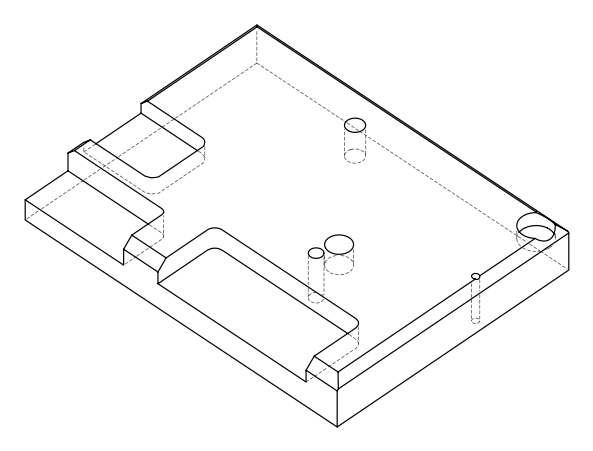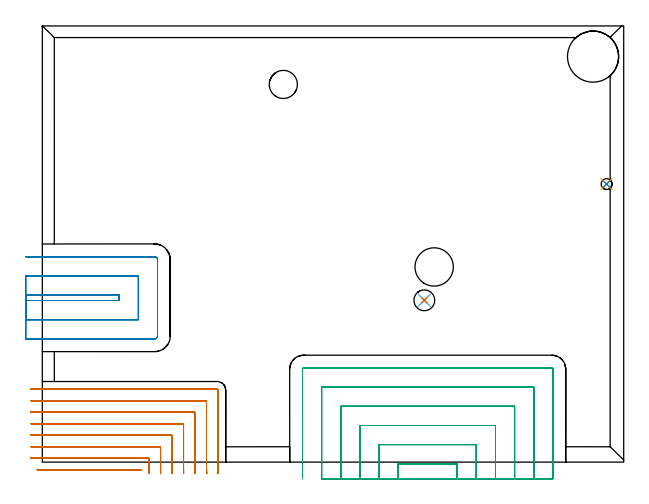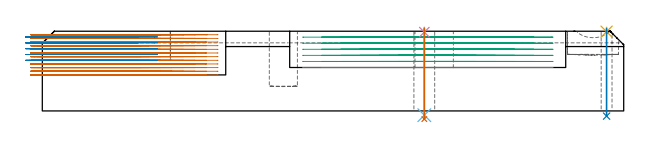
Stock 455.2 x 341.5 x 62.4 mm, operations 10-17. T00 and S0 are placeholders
(PLAN: 17 operations, 9 tool changes, 106.8 min)
(1 INDEXABLE_INSERT_DRILL_BLIND_HOLE_FROM_SOLID | STEP1POCKET | NXT0302_035 | 0.08 min | 23020 mm3)
(2 INDEXABLE_INSERT_DRILL_BLIND_HOLE_FROM_SOLID_1 | STEP1POCKET_1 | UGT0302_009 | 0.12 min | 20196 mm3)
(3 INDEXABLE_INSERT_DRILL_BLIND_HOLE_FROM_SOLID_2 | STEP1POCKET_2 | NXT0302_015 | 0.18 min | 16376 mm3)
(4 AREA_MILL | FG_CHAMFER_SURFACE | UGT0205_001 | 2.2 min | 4547 mm3)
(5 AREA_MILL_1 | FG_CHAMFER_SURFACE_1 | UGT0205_001 | 0.94 min | 1533 mm3)
(6 AREA_MILL_2 | FG_CHAMFER_SURFACE_2 | UGT0205_001 | 10.69 min | 18824 mm3)
(7 AREA_MILL_3 | FG_CHAMFER_SURFACE_3 | UGT0205_001 | 5.52 min | 7789 mm3)
(8 AREA_MILL_4 | FG_CHAMFER_SURFACE_4 | UGT0205_001 | 1.83 min | 3269 mm3)
(9 AREA_MILL_5 | FG_CHAMFER_SURFACE_5 | UGT0205_001 | 14.23 min | 18076 mm3)
(10 MILL_CORNER_NOTCH_RECTANGULAR | CORNER_NOTCH_RECTANGULAR | NXT0201_011 | Follow Part, ap 3, ae 75% | 31.42 min | 308867 mm3)
(11 MILL_SLOT | SLOT_PARTIAL_RECTANGULAR | UGT0201_136 | Follow Part, ap 5, ae 75% | 7.87 min | 190639 mm3)
(12 MILL_SLOT_1 | SLOT_PARTIAL_RECTANGULAR_1 | UGT0201_136 | Follow Part, ap 5, ae 75% | 30.82 min | 511369 mm3)
(13 SPOT_DRILL | STEP1HOLE | NXT0321_9005460120000 | 0.03 min | 22 mm3)
(14 SPOT_DRILL_1 | STEP1HOLE_1 | NXT0321_9005460120000 | 0.03 min | 3 mm3)
(15 DRILL_THROUGH_HOLE_INTO_CENTER | STEP1HOLE | NXT0301_072 | 0.27 min | 4946 mm3)
(16 DRILL_TO_ENLARGE_THROUGH_HOLE | STEP1HOLE | UGT0301_287 | 0.28 min | 8013 mm3)
(17 DRILL_THROUGH_HOLE_INTO_CENTER_1 | STEP1HOLE_1 | UGT0301_480 | 0.28 min | 3516 mm3)
(TOOL NXT0302_035 | Index. Insert Drill 40mm [880-D4000L40-05] | D40 PA176 FL200 Z2)
(TOOL UGT0302_009 | Indexable Insert Drill 30mm | D30 PA180 FL50 Z2)
(TOOL NXT0302_015 | Index. Insert Drill 22mm [880-D2200L25-03] | D22 PA176 FL66 Z2)
(TOOL UGT0205_001 | Chamfer Mill 20 x 3 x 45 deg. | D20 FL50 Z2)
(TOOL NXT0201_011 | ENDMILL 12mm [2P460-1200-NA 1630] | D12 FL38 Z6)
(TOOL UGT0201_136 | Carbide End Mill 20.0 | D20 FL30 Z4)
(TOOL NXT0321_9005460120000 | NC Spot Drill, 142deg, 12mm, Carbide, Uncoated | D12 PA142 FL30 Z2)
(TOOL NXT0301_072 | Carbide Drill 10.1mm [860.1-1010-051A1-MM 2214] | D10.1 PA140 FL71 Z2)
(TOOL UGT0301_287 | Twist Drill 16.3 mm | D16.3 PA118 FL125 Z2)
(TOOL UGT0301_480 | Carbide Drill 8.5 mm | D8.5 PA118 FL75 Z2)
(OP 10 MILL_CORNER_NOTCH_RECTANGULAR)
G17 G21 G94 G90
T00 M6
G54
G17 G0 G90 X77.364 Y-6. S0 M3
G43 Z72.531 H1
Z59.67
G94 G1 X74.364 F250.
G3 X74.038 Y-5.9 R0.6 F500.
G1 X-1.091
X-4.091 F250.
G0 Z72.531
X83.706 Y-8.999
Z59.67
G1 X83.621 Y-6.
G2 X83.6 Y-4.48 R54. F500.
G1 Y2.505
G3 X83.005 Y3.1 R0.6
G1 X-5.636
G2 X-6. Y3.101 R54.
G1 X-9. Y3.121 F250.
G0 Z72.531
X92.727 Y-8.998
Z59.67
G1 X92.626 Y-6.
G2 X92.6 Y-4.48 R45. F500.
G1 Y11.505
G3 X92.005 Y12.1 R0.6
G1 X-5.636
G2 X-6. Y12.101 R45.
G1 X-9. Y12.126 F250.
G0 Z72.531
X101.759 Y-8.997
Z59.67
G1 X101.632 Y-6.
G2 X101.6 Y-4.48 R36. F500.
G1 Y20.505
G3 X101.005 Y21.1 R0.6
G1 X-5.636
G2 X-6. Y21.102 R36.
G1 X-9. Y21.132 F250.
G0 Z72.531
X110.812 Y-8.995
Z59.67
G1 X110.643 Y-6.
G2 X110.6 Y-4.48 R27. F500.
G1 Y29.505
G3 X110.005 Y30.1 R0.6
G1 X-5.636
G2 X-6. Y30.102 R27.
G1 X-9. Y30.143 F250.
G0 Z72.531
X119.918 Y-8.989
Z59.67
G1 X119.664 Y-6.
G2 X119.6 Y-4.48 R18. F500.
G1 Y38.504
G3 X119.004 Y39.1 R0.6
G1 X-5.636
G2 X-6. Y39.104 R18.
G1 X-8.999 Y39.164 F250.
G0 Z72.531
X129.236 Y-8.957
Z59.67
G1 X128.729 Y-6.
G2 X128.6 Y-4.48 R9. F500.
G1 Y47.504
G3 X128.004 Y48.1 R0.6
G1 X-5.636
G2 X-6. Y48.107 R9.
G1 X-8.998 Y48.229 F250.
G0 Z72.531
X137.6 Y-7.48
Z59.67
G1 Y-4.48
Y56.504 F500.
G3 X137.004 Y57.1 R0.6
G1 X-5.636
X-8.636 F250.
G0 Z72.531
X77.336 Y-6.
Z56.809
G1 X74.336
G3 X74.01 Y-5.9 R0.6 F500.
G1 X-1.091
X-4.091 F250.
G0 Z72.531
X83.616 Y-9.
Z56.809
G1 X83.601 Y-6.
X83.6 Y-5.725 F500.
Y2.505
G3 X83.005 Y3.1 R0.6
G1 X-6.
X-9. F250.
G0 Z72.531
X92.619 Y-9.
Z56.809
G1 X92.601 Y-6.
X92.6 Y-5.725 F500.
Y11.505
G3 X92.005 Y12.1 R0.6
G1 X-6.
X-9. F250.
G0 Z72.531
X101.624 Y-9.
Z56.809
G1 X101.601 Y-6.
G2 X101.6 Y-5.725 R36. F500.
G1 Y20.505
G3 X101.005 Y21.1 R0.6
G1 X-6.
X-9. F250.
G0 Z72.531
X110.632 Y-9.
Z56.809
G1 X110.601 Y-6.
G2 X110.6 Y-5.725 R27. F500.
G1 Y29.505
G3 X110.005 Y30.1 R0.6
G1 X-6.
X-9. F250.
G0 Z72.531
X119.648 Y-9.
Z56.809
G1 X119.602 Y-6.
G2 X119.6 Y-5.725 R18. F500.
G1 Y38.504
G3 X119.004 Y39.1 R0.6
G1 X-6.
X-9. F250.
G0 Z72.531
X128.696 Y-8.999
Z56.809
G1 X128.604 Y-6.
G2 X128.6 Y-5.725 R9. F500.
G1 Y47.504
G3 X128.004 Y48.1 R0.6
G1 X-6.
X-9. F250.
G0 Z72.531
X137.6 Y-8.725
Z56.809
G1 Y-5.725
Y56.504 F500.
G3 X137.004 Y57.1 R0.6
G1 X-6.
X-9. F250.
G0 Z72.531
X77.334 Y-6.
Z53.948
G1 X74.334
G3 X74.008 Y-5.9 R0.6 F500.
G1 X-1.091
X-4.091 F250.
G0 Z72.531
X83.6 Y-9.
Z53.948
G1 Y-6.
Y2.505 F500.
G3 X83.005 Y3.1 R0.6
G1 X-6.
X-9. F250.
G0 Z72.531
X92.6 Y-9.
Z53.948
G1 Y-6.
Y11.505 F500.
G3 X92.005 Y12.1 R0.6
G1 X-6.
X-9. F250.
G0 Z72.531
X101.6 Y-9.
Z53.948
G1 Y-6.
Y20.505 F500.
G3 X101.005 Y21.1 R0.6
G1 X-6.
X-9. F250.
G0 Z72.531
X110.6 Y-9.
Z53.948
G1 Y-6.
Y29.505 F500.
G3 X110.005 Y30.1 R0.6
G1 X-6.
X-9. F250.
G0 Z72.531
X119.6 Y-9.
Z53.948
G1 Y-6.
Y38.504 F500.
G3 X119.004 Y39.1 R0.6
G1 X-6.
X-9. F250.
G0 Z72.531
X128.6 Y-9.
Z53.948
G1 Y-6.
Y47.504 F500.
G3 X128.004 Y48.1 R0.6
G1 X-6.
X-9. F250.
G0 Z72.531
X137.6 Y-9.
Z53.948
G1 Y-6.
Y56.504 F500.
G3 X137.004 Y57.1 R0.6
G1 X-6.
X-9. F250.
G0 Z72.531
X77.334 Y-6.
Z51.087
G1 X74.334
G3 X74.008 Y-5.9 R0.6 F500.
G1 X-1.091
X-4.091 F250.
G0 Z72.531
X83.6 Y-9.
Z51.087
G1 Y-6.
Y2.505 F500.
G3 X83.005 Y3.1 R0.6
G1 X-6.
X-9. F250.
G0 Z72.531
X92.6 Y-9.
Z51.087
G1 Y-6.
Y11.505 F500.
G3 X92.005 Y12.1 R0.6
G1 X-6.
X-9. F250.
G0 Z72.531
X101.6 Y-9.
Z51.087
G1 Y-6.
Y20.505 F500.
G3 X101.005 Y21.1 R0.6
G1 X-6.
X-9. F250.
G0 Z72.531
X110.6 Y-9.
Z51.087
G1 Y-6.
Y29.505 F500.
G3 X110.005 Y30.1 R0.6
G1 X-6.
X-9. F250.
G0 Z72.531
X119.6 Y-9.
Z51.087
G1 Y-6.
Y38.504 F500.
G3 X119.004 Y39.1 R0.6
G1 X-6.
X-9. F250.
G0 Z72.531
X128.6 Y-9.
Z51.087
G1 Y-6.
Y47.504 F500.
G3 X128.004 Y48.1 R0.6
G1 X-6.
X-9. F250.
G0 Z72.531
X137.6 Y-9.
Z51.087
G1 Y-6.
Y56.504 F500.
G3 X137.004 Y57.1 R0.6
G1 X-6.
X-9. F250.
G0 Z72.531
X77.334 Y-6.
Z48.226
G1 X74.334
G3 X74.008 Y-5.9 R0.6 F500.
G1 X-1.091
X-4.091 F250.
G0 Z72.531
X83.6 Y-9.
Z48.226
G1 Y-6.
Y2.505 F500.
G3 X83.005 Y3.1 R0.6
G1 X-6.
X-9. F250.
G0 Z72.531
X92.6 Y-9.
Z48.226
G1 Y-6.
Y11.505 F500.
G3 X92.005 Y12.1 R0.6
G1 X-6.
X-9. F250.
G0 Z72.531
X101.6 Y-9.
Z48.226
G1 Y-6.
Y20.505 F500.
G3 X101.005 Y21.1 R0.6
G1 X-6.
X-9. F250.
G0 Z72.531
X110.6 Y-9.
Z48.226
G1 Y-6.
Y29.505 F500.
G3 X110.005 Y30.1 R0.6
G1 X-6.
X-9. F250.
G0 Z72.531
X119.6 Y-9.
Z48.226
G1 Y-6.
Y38.504 F500.
G3 X119.004 Y39.1 R0.6
G1 X-6.
X-9. F250.
G0 Z72.531
X128.6 Y-9.
Z48.226
G1 Y-6.
Y47.504 F500.
G3 X128.004 Y48.1 R0.6
G1 X-6.
X-9. F250.
G0 Z72.531
X137.6 Y-9.
Z48.226
G1 Y-6.
Y56.504 F500.
G3 X137.004 Y57.1 R0.6
G1 X-6.
X-9. F250.
G0 Z72.531
X77.334 Y-6.
Z45.365
G1 X74.334
G3 X74.008 Y-5.9 R0.6 F500.
G1 X-1.091
X-4.091 F250.
G0 Z72.531
X83.6 Y-9.
Z45.365
G1 Y-6.
Y2.505 F500.
G3 X83.005 Y3.1 R0.6
G1 X-6.
X-9. F250.
G0 Z72.531
X92.6 Y-9.
Z45.365
G1 Y-6.
Y11.505 F500.
G3 X92.005 Y12.1 R0.6
G1 X-6.
X-9. F250.
G0 Z72.531
X101.6 Y-9.
Z45.365
G1 Y-6.
Y20.505 F500.
G3 X101.005 Y21.1 R0.6
G1 X-6.
X-9. F250.
G0 Z72.531
X110.6 Y-9.
Z45.365
G1 Y-6.
Y29.505 F500.
G3 X110.005 Y30.1 R0.6
G1 X-6.
X-9. F250.
G0 Z72.531
X119.6 Y-9.
Z45.365
G1 Y-6.
Y38.504 F500.
G3 X119.004 Y39.1 R0.6
G1 X-6.
X-9. F250.
G0 Z72.531
X128.6 Y-9.
Z45.365
G1 Y-6.
Y47.504 F500.
G3 X128.004 Y48.1 R0.6
G1 X-6.
X-9. F250.
G0 Z72.531
X137.6 Y-9.
Z45.365
G1 Y-6.
Y56.504 F500.
G3 X137.004 Y57.1 R0.6
G1 X-6.
X-9. F250.
G0 Z72.531
X77.334 Y-6.
Z42.504
G1 X74.334
G3 X74.008 Y-5.9 R0.6 F500.
G1 X-1.091
X-4.091 F250.
G0 Z72.531
X83.6 Y-9.
Z42.504
G1 Y-6.
Y2.505 F500.
G3 X83.005 Y3.1 R0.6
G1 X-6.
X-9. F250.
G0 Z72.531
X92.6 Y-9.
Z42.504
G1 Y-6.
Y11.505 F500.
G3 X92.005 Y12.1 R0.6
G1 X-6.
X-9. F250.
G0 Z72.531
X101.6 Y-9.
Z42.504
G1 Y-6.
Y20.505 F500.
G3 X101.005 Y21.1 R0.6
G1 X-6.
X-9. F250.
G0 Z72.531
X110.6 Y-9.
Z42.504
G1 Y-6.
Y29.505 F500.
G3 X110.005 Y30.1 R0.6
G1 X-6.
X-9. F250.
G0 Z72.531
X119.6 Y-9.
Z42.504
G1 Y-6.
Y38.504 F500.
G3 X119.004 Y39.1 R0.6
G1 X-6.
X-9. F250.
G0 Z72.531
X128.6 Y-9.
Z42.504
G1 Y-6.
Y47.504 F500.
G3 X128.004 Y48.1 R0.6
G1 X-6.
X-9. F250.
G0 Z72.531
X137.6 Y-9.
Z42.504
G1 Y-6.
Y56.504 F500.
G3 X137.004 Y57.1 R0.6
G1 X-6.
X-9. F250.
G0 Z72.531
X77.334 Y-6.
Z39.644
G1 X74.334
G3 X74.008 Y-5.9 R0.6 F500.
G1 X-1.091
X-4.091 F250.
G0 Z72.531
X83.6 Y-9.
Z39.644
G1 Y-6.
Y2.505 F500.
G3 X83.005 Y3.1 R0.6
G1 X-6.
X-9. F250.
G0 Z72.531
X92.6 Y-9.
Z39.644
G1 Y-6.
Y11.505 F500.
G3 X92.005 Y12.1 R0.6
G1 X-6.
X-9. F250.
G0 Z72.531
X101.6 Y-9.
Z39.644
G1 Y-6.
Y20.505 F500.
G3 X101.005 Y21.1 R0.6
G1 X-6.
X-9. F250.
G0 Z72.531
X110.6 Y-9.
Z39.644
G1 Y-6.
Y29.505 F500.
G3 X110.005 Y30.1 R0.6
G1 X-6.
X-9. F250.
G0 Z72.531
X119.6 Y-9.
Z39.644
G1 Y-6.
Y38.504 F500.
G3 X119.004 Y39.1 R0.6
G1 X-6.
X-9. F250.
G0 Z72.531
X128.6 Y-9.
Z39.644
G1 Y-6.
Y47.504 F500.
G3 X128.004 Y48.1 R0.6
G1 X-6.
X-9. F250.
G0 Z72.531
X137.6 Y-9.
Z39.644
G1 Y-6.
Y56.504 F500.
G3 X137.004 Y57.1 R0.6
G1 X-6.
X-9. F250.
G0 Z72.531
X77.334 Y-6.
Z36.783
G1 X74.334
G3 X74.008 Y-5.9 R0.6 F500.
G1 X-1.091
X-4.091 F250.
G0 Z72.531
X83.6 Y-9.
Z36.783
G1 Y-6.
Y2.505 F500.
G3 X83.005 Y3.1 R0.6
G1 X-6.
X-9. F250.
G0 Z72.531
X92.6 Y-9.
Z36.783
G1 Y-6.
Y11.505 F500.
G3 X92.005 Y12.1 R0.6
G1 X-6.
X-9. F250.
G0 Z72.531
X101.6 Y-9.
Z36.783
G1 Y-6.
Y20.505 F500.
G3 X101.005 Y21.1 R0.6
G1 X-6.
X-9. F250.
G0 Z72.531
X110.6 Y-9.
Z36.783
G1 Y-6.
Y29.505 F500.
G3 X110.005 Y30.1 R0.6
G1 X-6.
X-9. F250.
G0 Z72.531
X119.6 Y-9.
Z36.783
G1 Y-6.
Y38.504 F500.
G3 X119.004 Y39.1 R0.6
G1 X-6.
X-9. F250.
G0 Z72.531
X128.6 Y-9.
Z36.783
G1 Y-6.
Y47.504 F500.
G3 X128.004 Y48.1 R0.6
G1 X-6.
X-9. F250.
G0 Z72.531
X137.6 Y-9.
Z36.783
G1 Y-6.
Y56.504 F500.
G3 X137.004 Y57.1 R0.6
G1 X-6.
X-9. F250.
G0 Z72.531
X77.334 Y-6.
Z33.922
G1 X74.334
G3 X74.008 Y-5.9 R0.6 F500.
G1 X-1.091
X-4.091 F250.
G0 Z72.531
X83.6 Y-9.
Z33.922
G1 Y-6.
Y2.505 F500.
G3 X83.005 Y3.1 R0.6
G1 X-6.
X-9. F250.
G0 Z72.531
X92.6 Y-9.
Z33.922
G1 Y-6.
Y11.505 F500.
G3 X92.005 Y12.1 R0.6
G1 X-6.
X-9. F250.
G0 Z72.531
X101.6 Y-9.
Z33.922
G1 Y-6.
Y20.505 F500.
G3 X101.005 Y21.1 R0.6
G1 X-6.
X-9. F250.
G0 Z72.531
X110.6 Y-9.
Z33.922
G1 Y-6.
Y29.505 F500.
G3 X110.005 Y30.1 R0.6
G1 X-6.
X-9. F250.
G0 Z72.531
X119.6 Y-9.
Z33.922
G1 Y-6.
Y38.504 F500.
G3 X119.004 Y39.1 R0.6
G1 X-6.
X-9. F250.
G0 Z72.531
X128.6 Y-9.
Z33.922
G1 Y-6.
Y47.504 F500.
G3 X128.004 Y48.1 R0.6
G1 X-6.
X-9. F250.
G0 Z72.531
X137.6 Y-9.
Z33.922
G1 Y-6.
Y56.504 F500.
G3 X137.004 Y57.1 R0.6
G1 X-6.
X-9. F250.
G0 Z72.531
X77.334 Y-6.
Z31.061
G1 X74.334
G3 X74.008 Y-5.9 R0.6 F500.
G1 X-1.091
X-4.091 F250.
G0 Z72.531
X83.6 Y-9.
Z31.061
G1 Y-6.
Y2.505 F500.
G3 X83.005 Y3.1 R0.6
G1 X-6.
X-9. F250.
G0 Z72.531
X92.6 Y-9.
Z31.061
G1 Y-6.
Y11.505 F500.
G3 X92.005 Y12.1 R0.6
G1 X-6.
X-9. F250.
G0 Z72.531
X101.6 Y-9.
Z31.061
G1 Y-6.
Y20.505 F500.
G3 X101.005 Y21.1 R0.6
G1 X-6.
X-9. F250.
G0 Z72.531
X110.6 Y-9.
Z31.061
G1 Y-6.
Y29.505 F500.
G3 X110.005 Y30.1 R0.6
G1 X-6.
X-9. F250.
G0 Z72.531
X119.6 Y-9.
Z31.061
G1 Y-6.
Y38.504 F500.
G3 X119.004 Y39.1 R0.6
G1 X-6.
X-9. F250.
G0 Z72.531
X128.6 Y-9.
Z31.061
G1 Y-6.
Y47.504 F500.
G3 X128.004 Y48.1 R0.6
G1 X-6.
X-9. F250.
G0 Z72.531
X137.6 Y-9.
Z31.061
G1 Y-6.
Y56.504 F500.
G3 X137.004 Y57.1 R0.6
G1 X-6.
X-9. F250.
G0 Z72.531
X77.334 Y-6.
Z28.2
G1 X74.334
G3 X74.008 Y-5.9 R0.6 F500.
G1 X-1.091
X-4.091 F250.
G0 Z72.531
X83.6 Y-9.
Z28.2
G1 Y-6.
Y2.505 F500.
G3 X83.005 Y3.1 R0.6
G1 X-6.
X-9. F250.
G0 Z72.531
X92.6 Y-9.
Z28.2
G1 Y-6.
Y11.505 F500.
G3 X92.005 Y12.1 R0.6
G1 X-6.
X-9. F250.
G0 Z72.531
X101.6 Y-9.
Z28.2
G1 Y-6.
Y20.505 F500.
G3 X101.005 Y21.1 R0.6
G1 X-6.
X-9. F250.
G0 Z72.531
X110.6 Y-9.
Z28.2
G1 Y-6.
Y29.505 F500.
G3 X110.005 Y30.1 R0.6
G1 X-6.
X-9. F250.
G0 Z72.531
X119.6 Y-9.
Z28.2
G1 Y-6.
Y38.504 F500.
G3 X119.004 Y39.1 R0.6
G1 X-6.
X-9. F250.
G0 Z72.531
X128.6 Y-9.
Z28.2
G1 Y-6.
Y47.504 F500.
G3 X128.004 Y48.1 R0.6
G1 X-6.
X-9. F250.
G0 Z72.531
X137.6 Y-9.
Z28.2
G1 Y-6.
Y56.504 F500.
G3 X137.004 Y57.1 R0.6
G1 X-6.
X-9. F250.
G0 Z72.531
M5
M2
(OP 11 MILL_SLOT)
G17 G21 G94 G90
T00 M6
G54
G17 G0 G90 X-13. Y126.5 S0 M3
G43 Z72.531 H0
Z57.944
G94 G1 X-10. F250.
X60.2 F500.
Y130.8
X-10.
X-13. F250.
Y111.5
X-10.
X75.2 F500.
Y145.8
X-10.
X-13. F250.
Y96.5
X-10.
X87.9 F500.
G3 X90.2 Y98.8 R2.3
G1 Y158.5
G3 X87.9 Y160.8 R2.3
G1 X-10.
X-13. F250.
G0 Y126.5 Z53.358
G1 X-10.
X60.2 F500.
Y130.8
X-10.
X-13. F250.
Y111.5
X-10.
X75.2 F500.
Y145.8
X-10.
X-13. F250.
Y96.5
X-10.
X87.9 F500.
G3 X90.2 Y98.8 R2.3
G1 Y158.5
G3 X87.9 Y160.8 R2.3
G1 X-10.
X-13. F250.
G0 Y126.5 Z48.772
G1 X-10.
X60.2 F500.
Y130.8
X-10.
X-13. F250.
Y111.5
X-10.
X75.2 F500.
Y145.8
X-10.
X-13. F250.
Y96.5
X-10.
X87.9 F500.
G3 X90.2 Y98.8 R2.3
G1 Y158.5
G3 X87.9 Y160.8 R2.3
G1 X-10.
X-13. F250.
G0 Y126.5 Z44.186
G1 X-10.
X60.2 F500.
Y130.8
X-10.
X-13. F250.
Y111.5
X-10.
X75.2 F500.
Y145.8
X-10.
X-13. F250.
Y96.5
X-10.
X87.9 F500.
G3 X90.2 Y98.8 R2.3
G1 Y158.5
G3 X87.9 Y160.8 R2.3
G1 X-10.
X-13. F250.
G0 Y126.5 Z39.6
G1 X-10.
X60.2 F500.
Y130.8
X-10.
X-13. F250.
Y111.5
X-10.
X75.2 F500.
Y145.8
X-10.
X-13. F250.
Y96.5
X-10.
X87.9 F500.
G3 X90.2 Y98.8 R2.3
G1 Y158.5
G3 X87.9 Y160.8 R2.3
G1 X-10.
X-13. F250.
G0 Z72.531
M5
M2
(OP 12 MILL_SLOT_1)
G17 G21 G94 G90
T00 M6
G54
G17 G0 G90 X324.8 Y-13. S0 M3
G43 Z72.531 H0
Z57.775
G94 G1 Y-10. F250.
Y-1.3 F500.
X278.7
Y-10.
Y-13. F250.
X339.8
Y-10.
Y13.7 F500.
X263.7
Y-10.
Y-13. F250.
X354.8
Y-10.
Y28.7 F500.
X248.7
Y-10.
Y-13. F250.
X369.8
Y-10.
Y43.7 F500.
X233.7
Y-10.
Y-13. F250.
X384.8
Y-10.
Y58.7 F500.
X218.7
Y-10.
Y-13. F250.
X399.8
Y-10.
Y72.8 F500.
G3 X398.9 Y73.7 R0.9
G1 X204.6
G3 X203.7 Y72.8 R0.9
G1 Y-10.
Y-13. F250.
G0 X324.8 Z53.02
G1 Y-10.
Y-1.3 F500.
X278.7
Y-10.
Y-13. F250.
X339.8
Y-10.
Y13.7 F500.
X263.7
Y-10.
Y-13. F250.
X354.8
Y-10.
Y28.7 F500.
X248.7
Y-10.
Y-13. F250.
X369.8
Y-10.
Y43.7 F500.
X233.7
Y-10.
Y-13. F250.
X384.8
Y-10.
Y58.7 F500.
X218.7
Y-10.
Y-13. F250.
X399.8
Y-10.
Y72.8 F500.
G3 X398.9 Y73.7 R0.9
G1 X204.6
G3 X203.7 Y72.8 R0.9
G1 Y-10.
Y-13. F250.
G0 X324.8 Z48.265
G1 Y-10.
Y-1.3 F500.
X278.7
Y-10.
Y-13. F250.
X339.8
Y-10.
Y13.7 F500.
X263.7
Y-10.
Y-13. F250.
X354.8
Y-10.
Y28.7 F500.
X248.7
Y-10.
Y-13. F250.
X369.8
Y-10.
Y43.7 F500.
X233.7
Y-10.
Y-13. F250.
X384.8
Y-10.
Y58.7 F500.
X218.7
Y-10.
Y-13. F250.
X399.8
Y-10.
Y72.8 F500.
G3 X398.9 Y73.7 R0.9
G1 X204.6
G3 X203.7 Y72.8 R0.9
G1 Y-10.
Y-13. F250.
G0 X324.8 Z43.51
G1 Y-10.
Y-1.3 F500.
X278.7
Y-10.
Y-13. F250.
X339.8
Y-10.
Y13.7 F500.
X263.7
Y-10.
Y-13. F250.
X354.8
Y-10.
Y28.7 F500.
X248.7
Y-10.
Y-13. F250.
X369.8
Y-10.
Y43.7 F500.
X233.7
Y-10.
Y-13. F250.
X384.8
Y-10.
Y58.7 F500.
X218.7
Y-10.
Y-13. F250.
X399.8
Y-10.
Y72.8 F500.
G3 X398.9 Y73.7 R0.9
G1 X204.6
G3 X203.7 Y72.8 R0.9
G1 Y-10.
Y-13. F250.
G0 X324.8 Z38.755
G1 Y-10.
Y-1.3 F500.
X278.7
Y-10.
Y-13. F250.
X339.8
Y-10.
Y13.7 F500.
X263.7
Y-10.
Y-13. F250.
X354.8
Y-10.
Y28.7 F500.
X248.7
Y-10.
Y-13. F250.
X369.8
Y-10.
Y43.7 F500.
X233.7
Y-10.
Y-13. F250.
X384.8
Y-10.
Y58.7 F500.
X218.7
Y-10.
Y-13. F250.
X399.8
Y-10.
Y72.8 F500.
G3 X398.9 Y73.7 R0.9
G1 X204.6
G3 X203.7 Y72.8 R0.9
G1 Y-10.
Y-13. F250.
G0 X324.8 Z34.
G1 Y-10.
Y-1.3 F500.
X278.7
Y-10.
Y-13. F250.
X339.8
Y-10.
Y13.7 F500.
X263.7
Y-10.
Y-13. F250.
X354.8
Y-10.
Y28.7 F500.
X248.7
Y-10.
Y-13. F250.
X369.8
Y-10.
Y43.7 F500.
X233.7
Y-10.
Y-13. F250.
X384.8
Y-10.
Y58.7 F500.
X218.7
Y-10.
Y-13. F250.
X399.8
Y-10.
Y72.8 F500.
G3 X398.9 Y73.7 R0.9
G1 X204.6
G3 X203.7 Y72.8 R0.9
G1 Y-10.
Y-13. F250.
G0 Z72.531
M5
M2
(OP 13 SPOT_DRILL)
G17 G21 G94 G90
T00 M6
G54
G17 G0 G90 X299.1 Y126.7 S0 M3
G43 Z72.4 H0
G94 G81 G98 Z61.698 F250. R65.4
G80
M5
M2
(OP 14 SPOT_DRILL_1)
G17 G21 G94 G90
T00 M6
G54
G17 G0 G90 X441.8 Y217.7 S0 M3
G43 Z72.4 H0
G94 G81 G98 Z62.034 F250. R65.4
G80
M5
M2
(OP 15 DRILL_THROUGH_HOLE_INTO_CENTER)
G17 G21 G94 G90
T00 M6
G54
G17 G0 G90 X299.1 Y126.7 S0 M3
G43 Z72.4 H1
G94 G73 G98 Z-3.338 F250. Q9.391 R64.4
G80
M5
M2
(OP 16 DRILL_TO_ENLARGE_THROUGH_HOLE)
G17 G21 G94 G90
T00 M6
G54
G17 G0 G90 X299.1 Y126.7 S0 M3
G43 Z72.4 H0
G94 G73 G98 Z-6.397 F250. Q13.759 R64.4
G80
M5
M2
(OP 17 DRILL_THROUGH_HOLE_INTO_CENTER_1)
G17 G21 G94 G90
T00 M6
G54
G17 G0 G90 X441.8 Y217.7 S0 M3
G43 Z72.4 H0
G94 G73 G98 Z-4.054 F250. Q8.307 R64.4
G80
M5
M2
